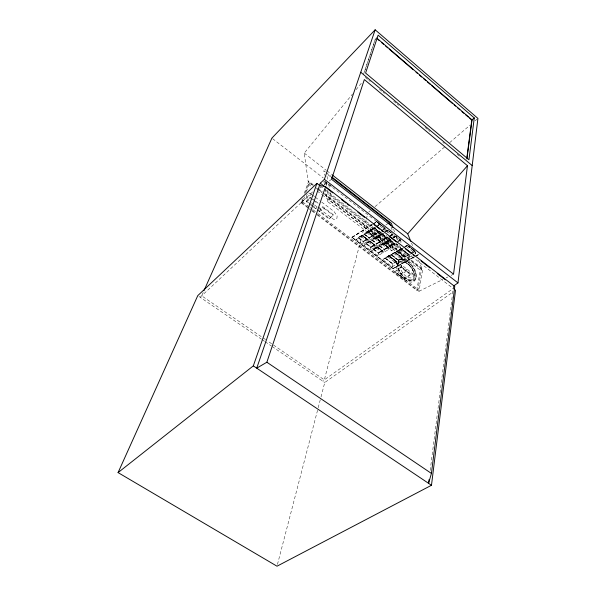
<?xml version="1.0" encoding="UTF-8"?>
<svg xmlns="http://www.w3.org/2000/svg" width="596" height="596" viewBox="0 0 596 596"><rect width="100%" height="100%" fill="white"/><g stroke="black" fill="none" stroke-linecap="round" stroke-linejoin="round"><path stroke-width="0.45" stroke-dasharray="2.98 2.23" d="M415.785 278.652L416.03 276.291A13.239 7.294 52.4 0 0 407.15 261.659A13.239 7.294 52.4 0 0 396.467 262.545L396.161 264.9A13.239 7.294 52.4 0 0 405.057 279.74A13.239 7.294 52.4 0 0 415.785 278.652L416.388 275.501A12.725 6.996 52.4 0 0 407.858 261.443A12.725 6.996 52.4 0 0 397.599 262.292L397.308 264.55A12.725 6.996 52.4 0 0 405.861 278.801A12.725 6.996 52.4 0 0 416.157 277.773M398.091 262.709L397.659 265.764A11.264 6.206 52.4 0 0 405.228 278.369A11.264 6.206 52.4 0 0 414.354 277.46L414.563 275.449A11.264 6.206 52.4 0 0 407.008 262.992A11.264 6.206 52.4 0 0 397.919 263.76L398.091 262.709A12.047 6.623 52.4 0 1 407.806 261.897A12.047 6.623 52.4 0 1 415.889 275.21L415.665 277.363A12.047 6.623 52.4 0 1 405.921 278.339A12.047 6.623 52.4 0 1 397.823 264.848M430.2 470.386L452.401 294.938M452.52 294.014L452.982 290.327M453.526 286.065L453.221 288.479L322.63 381.06M402.352 248.241L400.952 249.307L410.443 256.615L410.733 254.432M398.113 263.425L398.56 260.4L402.74 258.075L395.029 252.168L388.741 256.273L398.113 263.425L403.216 260.608L402.74 258.075M404.222 260.05L404.669 257.003L408.923 254.641L401.168 248.659L394.79 252.816L404.222 260.05L409.422 257.181L408.923 254.641M392.116 266.732L392.555 263.737L396.66 261.45L389.002 255.61L382.796 259.662L392.116 266.732L397.122 263.968L396.66 261.45M317.437 214.411L418.981 291.302L422.773 268.982L323.39 192.553M317.042 214.806L416.813 290.319L420.299 270.144L421.543 269.206L322.756 193.29M416.813 290.319L418.087 289.388L421.543 269.206M401.711 265.108L401.056 267.5L410.584 274.771L412.06 274.957L412.372 273.266L401.711 265.108L401.056 267.5L394.88 272.253L404.371 279.457L412.372 273.266M404.371 279.457L404.505 278.772L410.711 274.085L401.19 266.822L395.021 271.575L394.88 272.253M390.648 239.212L389.419 240.419L395.826 245.351L396.504 242.654M382.952 233.274L381.708 234.481L388.16 239.45L388.853 236.746M389.695 248.912L390.44 246.073L394.634 243.622L389.397 239.592L385.225 242.065L383.325 244.032L389.695 248.912L394.813 245.939L394.634 243.622M377.76 255.84L378.505 253.039L382.543 250.678L377.38 246.737L373.357 249.128L371.472 251.065L377.76 255.84L382.699 252.972L382.543 250.678M382.081 243.071L382.833 240.225L386.99 237.737L381.723 233.677L377.588 236.195L375.666 238.162L382.081 243.071L387.154 240.046L386.99 237.737M383.675 252.406L384.413 249.59L388.532 247.184L383.332 243.198L379.235 245.626L377.35 247.578L383.675 252.406L388.704 249.486L388.532 247.184M376.106 246.632L376.858 243.809L380.941 241.358L375.704 237.342L371.643 239.823L369.736 241.775L376.106 246.632L381.09 243.66L380.941 241.358M375.197 227.292L373.945 228.499L380.442 233.505L380.963 231.471M277.468 564.397L317.973 408.625M318.204 407.724L320.782 397.823M321.013 396.921L324.76 382.513L453.243 291.861M370.235 250.126L370.988 247.325L375.003 244.919L369.796 240.948L365.81 243.384L363.91 245.321L370.235 250.126L375.137 247.206L375.003 244.919M374.407 237.193L375.175 234.347L379.302 231.807L373.99 227.717L369.892 230.287L367.955 232.246L374.407 237.193L379.451 234.116L379.302 231.807M366.13 219.857L324.313 379.861L267.589 340.994M366.369 218.955L367.538 214.463M362.666 244.375L363.426 241.574L367.404 239.123L362.167 235.122L358.211 237.603L356.289 239.54L362.666 244.375L367.523 241.402L367.404 239.123M368.484 240.821L369.244 237.99L373.297 235.495L368.023 231.457L363.992 233.975L362.07 235.927L368.484 240.821L373.431 237.789L373.297 235.495M317.482 210.12L329.074 218.918L333.104 215.335L333.306 214.694L320.752 205.121M329.074 218.918L333.306 214.694M363.411 74.686L375.473 38.479M364.514 71.811L375.391 39.142M306.217 201.567L310.404 197.231L306.217 201.567L309.778 204.272M307.096 194.065L306.299 197.187L308.966 200.74M308.177 208.093L301.524 203.057L303.692 197.053M305.241 192.769L308.333 184.194L309.488 183.091L312.438 185.356M301.524 203.057L302.708 201.955L304.556 196.807M306.404 191.666L309.488 183.091M307.804 207.11L301.129 202.059L302.075 199.459M304.273 193.38L308.668 181.229L313.824 185.192M330.385 192.657L330.951 195.391L329.215 200.062L327.778 201.731L391.945 250.916L393.375 249.322L398.627 247.526L397.048 243.235M404.55 246.729L407.418 245.098L406.196 246.319L415.732 253.702L415.218 251.14L410.964 247.839M402.069 257.874L395.23 252.63L402.069 257.874L398.299 260.102L391.55 254.73L398.299 260.102M404.408 256.697L397.621 251.274L404.408 256.697L408.245 254.44L401.369 249.135L397.554 251.43M401.168 248.659L394.79 252.816M413.445 257.167L393.017 268.491L414.198 256.869M393.047 268.699L351.901 237.29L393.047 268.699L416.239 255.989M396.005 261.257L389.203 256.071L396.005 261.257L392.295 263.439L385.523 258.291L389.203 256.071M398.724 240.955L400.303 239.912L397.271 241.678M397.219 242.237L400.773 240.158L399.521 238.981M395.029 252.168L388.741 256.273M393.3 237.797L395.632 236.292L396.966 237.327M389.002 255.61L382.796 259.662M390.313 245.872L394.098 243.533L390.313 245.872L385.687 242.319L389.456 239.957L385.687 242.319M390.291 235.472L392.615 233.96L390.358 235.308M387.944 247.258L383.392 243.555L379.697 245.88L384.293 249.389L387.944 247.258L383.332 243.719L379.697 245.88M384.293 249.389L388.011 247.094M389.397 239.592L388.413 241.015L383.325 244.032M382.707 240.024L386.461 237.648L382.707 240.024L378.11 236.284L382.774 239.86M382.029 250.588L378.371 252.846L382.029 250.588L377.439 247.094L373.804 249.374L377.439 247.094M387.847 230.473L384.167 232.589M383.332 243.198L382.341 244.621L377.35 247.578M380.352 241.432L375.771 237.715L372.098 240.069L376.724 243.608L380.352 241.432L375.771 237.715M381.723 233.677L380.71 235.085L375.666 238.162M377.38 246.737L376.381 248.152L371.472 251.065M370.921 246.968L374.482 244.837L369.863 241.313L366.324 243.473L370.921 246.968L374.482 244.837M376.724 243.608L380.419 241.276M375.704 237.342L374.69 238.758L369.736 241.775M372.098 240.069L376.791 243.451M375.04 234.139L370.414 230.369L375.04 234.139L378.765 231.717L373.99 228.253L370.347 230.533M377.842 225.847L380.136 224.29L376.426 226.614M369.796 240.948L368.775 242.356L363.91 245.321M369.863 241.313L374.415 244.993M372.776 235.413L368.023 231.986L364.447 234.221L369.11 237.789L372.776 235.413L368.097 231.822L364.447 234.221M369.11 237.789L364.514 234.064M373.99 227.717L372.954 229.117L367.955 232.246M373.99 228.253L370.414 230.369M366.89 239.041L362.167 235.651L358.725 237.692L362.234 235.487L366.89 239.041L363.284 241.373L358.725 237.692M368.023 231.457L366.98 232.85L362.07 235.927M362.167 235.122L361.116 236.523L356.289 239.54M203.184 292.435L201.671 295.825L266.829 340.472M400.773 240.158L395.506 236.083L394.597 237.35L401.041 242.326L400.862 240.881M390.432 232.149L387.78 230.101L386.849 231.352L393.33 236.366L393.151 234.042L391.036 235.316M454.77 286.49L453.221 288.479L323.941 188.813M313.354 185.632L308.207 181.668L304.243 153.112L352.564 93.989M356.095 89.661L361.988 82.449M407.068 269.221L399.789 275.203L395.021 271.575M308.207 181.668L308.668 181.229M200.144 297.255L312.758 191.756M315.478 208.593L317.236 206.983M319.493 211.647L321.847 209.509L324.567 208.831L333.104 215.335M368.715 212.064L370.123 210.85M375.055 206.626L446.218 145.595M449.742 142.578L470.177 125.056M475.109 120.824L477.925 118.41M399.655 275.881L406.748 270.904L412.06 274.957M324.395 194.117L422.273 269.355L422.773 268.982M301.129 202.059L312.259 193.73M319.687 188.172L321.17 187.062M324.135 184.834L326.362 183.173M329.335 180.946L331.562 179.284M385.761 225.057L387.244 224.096M351.901 237.29L374.109 223.232M374.877 222.748L377.939 220.803M351.834 237.439L372.515 224.349M373.282 223.865L376.344 221.921M372.515 224.506L352.154 237.491L393.069 268.349M373.23 224.156L376.419 222.032M377.983 225.221L379.376 224.342M377.909 225.377L380.002 224.074L379.041 225.31L385.575 230.361L385.418 228.931M373.945 228.499L375.405 227.59M382.572 229.497L384.874 227.963L380.069 224.454M383.31 229.341L385.411 228.045L384.077 227.009M383.243 229.505L385.344 228.208M380.442 233.505L381.909 232.604M385.746 231.218L387.147 230.361M385.679 231.382L387.78 230.101M378.043 236.448L381.783 234.042L386.394 237.811M381.708 234.481L385.381 232.246M389.553 236.321L393.084 234.206L391.095 232.663M388.16 239.45L389.642 238.571M393.449 237.178L395.573 235.919M393.382 237.342L395.506 236.083M391.863 238.534L395.632 236.292M389.419 240.419L390.902 239.54M398.702 241.246L400.84 239.994M395.826 245.351L399.551 243.19M405.205 246.483L407.351 245.254L414.451 250.752M400.952 249.307L404.699 247.169M391.49 254.894L395.23 252.63M403.797 247.75L407.612 245.574M410.696 253.076L414.54 250.938L408.305 246.111M412.335 252.741L415.218 251.14M412.991 252.503L415.159 251.303M410.443 256.615L411.955 255.781M416.701 255.379L418.332 254.485M415.017 256.422L420.292 253.65M417.036 255.55L418.638 254.678M418.981 291.302L442.843 279.472M446.136 277.84L447.782 277.028M451.075 275.397L453.541 274.167M401.004 259.305L401.95 259.178M410.592 280.366L411.657 280.478M308.735 192.955L311.73 194.467M324.567 208.831L320.462 206.417M198.952 296.443L261.391 339.154M262.151 339.683L264.453 341.255M265.213 341.776L271.336 345.963M272.104 346.492L324.76 382.513M331.525 186.533L323.688 180.581M399.789 275.203L404.505 278.772M302.708 201.955L309.361 206.998M310.099 207.557L312.319 209.241M313.064 209.799L317.497 213.159M318.234 213.726L418.087 289.388M312.244 210.477L316.692 213.845M308.914 208.652L311.134 210.328M311.872 210.887L316.305 214.247M318.488 206.961L321.847 209.509A3.665 2.101 47.8 0 1 319.62 208.63M373.871 249.21L378.438 252.689M358.211 237.603L363.426 241.574M365.81 243.384L370.988 247.325M373.357 249.128L378.505 253.039M384.934 257.934L392.555 263.737M311.581 202.744L313.757 204.398M314.487 204.95L318.838 208.257M319.56 208.809L331.89 218.188C334.2 220.177 337.515 220.602 337.127 215.938L333.976 211.461L320.343 201.046M306.441 200.934L308.654 202.61M309.391 203.169L311.596 204.853M312.334 205.411L316.759 208.764M317.489 209.323L329.275 218.278M310.494 204.808L312.624 206.432M313.34 206.968L316.811 209.613M377.372 247.251L381.962 250.752M312.624 198.922L314.837 200.614M315.575 201.18L320.007 204.555M361.116 236.523L367.523 241.402M368.775 242.356L375.137 247.206M376.381 248.152L382.699 252.972M387.758 256.831L397.122 263.968M310.188 197.865L313.071 200.062M313.787 200.614L318.115 203.914M366.98 232.85L373.431 237.789M374.69 238.758L381.09 243.66M382.341 244.621L388.704 249.486M393.792 253.389L403.216 260.608M379.756 245.716L384.353 249.232M363.992 233.975L369.244 237.99M371.643 239.823L376.858 243.809M379.235 245.626L384.413 249.59M390.887 254.529L398.56 260.4M312.446 195.011L314.599 196.658M315.314 197.209L319.62 200.494M401.376 266.792L406.748 270.904M318.242 188.589L322.652 191.986M316.305 187.896L318.51 189.588M319.247 190.154L323.658 193.551M316.863 188.761L322.019 192.724M385.754 242.155L390.38 245.708M369.892 230.287L375.175 234.347M377.588 236.195L382.833 240.225M385.225 242.065L390.44 246.073M396.951 251.072L404.669 257.003M308.333 184.194L311.276 186.451M317.169 190.981L321.594 194.37M322.332 194.937L420.299 270.144M320.268 185.982L323.203 188.247M389.389 240.121L394.038 243.697M330.951 195.391L398.627 247.526M372.954 229.117L379.451 234.116M380.71 235.085L387.154 240.046M388.413 241.015L394.813 245.939M399.938 249.888L409.422 257.181M272.625 138.689L323.248 177.951M408.126 245.641L410.257 247.295M383.34 226.659L384.673 227.694M324.373 181.109L373.439 219.112M374.169 219.678L383.682 227.046L385.158 231.308M389.926 231.874L391.274 232.917M388.517 230.995L392.548 234.116M395.565 236.456L400.236 240.076M407.552 245.738L414.473 251.102M325.267 171.871L323.799 170.732L324.716 175.291M326.005 172.445L331.145 176.453M327.882 174.695L330.817 176.982M304.243 153.112L326.265 170.292M326.995 170.858L331.398 174.3M376.009 220.997L378.602 223.038M379.905 224.059L383.682 227.046M365.251 77.361L368.097 79.737M368.805 80.333L370.228 81.525M379.488 89.266L382.334 91.65M383.042 92.246L384.465 93.438M393.718 101.178L396.571 103.555M397.279 104.151L398.702 105.343M425.037 127.373L427.883 129.757M428.598 130.353L430.021 131.545M442.835 142.258L444.258 143.45M457.072 154.17L459.918 156.554M408.037 264.132L408.498 264.527M377.253 222.107L380.986 225.437L377.38 222.025M412.73 270.062L413.006 270.629M411.538 243.138L412.574 245.679M414.652 250.752L416.731 255.826M418.467 260.057L422.273 269.355M393.583 229.333L394.537 231.889M396.131 236.158L397.726 240.426M399.633 245.545L401.548 250.663L328.552 194.46L327.636 189.9M391.043 226.934L392.31 230.369M393.889 234.653L395.148 238.087M386.513 229.788L387.705 233.185M389.195 237.431L393.375 249.322L329.215 200.062L327.293 190.407M386.551 235.323L391.945 250.916M326.988 176.282L327.927 180.834M328.687 184.469L329.439 188.113M326.176 182.592L326.727 185.334M325.721 182.51L326.25 185.147M323.859 181.46L324.544 184.984M325.327 189.051L327.778 201.731M413.758 273.989L413.579 275.628A9.171 5.044 52.4 0 1 406.167 276.35A9.171 5.044 52.4 0 1 399.998 266.092L400.199 264.468A9.171 5.044 52.4 0 1 407.604 263.834A9.171 5.044 52.4 0 1 413.758 273.989M414.205 275.24L414.004 277.17A10.788 5.938 52.4 0 1 405.273 278.041A10.788 5.938 52.4 0 1 398.024 265.972L398.27 264.05A10.788 5.938 52.4 0 1 406.971 263.313A10.788 5.938 52.4 0 1 414.205 275.24M362.1 235.286L358.136 237.759L363.359 241.73L367.337 239.287L362.1 235.286M367.955 231.613L363.925 234.139L369.177 238.154L373.23 235.658L367.955 231.613M373.923 227.873L369.818 230.443L375.108 234.504L379.235 231.971L373.923 227.873M369.729 241.112L365.743 243.54L370.921 247.489L374.936 245.083L369.729 241.112M375.636 237.506L371.576 239.987L376.791 243.973L380.874 241.522L375.636 237.506M381.656 233.833L377.521 236.359L382.766 240.389L386.923 237.901L381.656 233.833M377.313 246.893L373.29 249.284L378.438 253.203L382.483 250.841L377.313 246.893M383.265 243.354L379.175 245.79L384.353 249.746L388.465 247.347L383.265 243.354M389.33 239.748L385.165 242.229L390.373 246.23L394.567 243.786L389.33 239.748M388.942 255.766L384.867 258.09L392.496 263.894L396.601 261.614L388.942 255.766M394.969 252.324L390.82 254.693L398.5 260.556L402.673 258.239L394.969 252.324M401.108 248.823L396.884 251.236L404.61 257.167L408.856 254.805L401.108 248.823M378.557 223.329L377.328 222.174L378.557 223.329"/><path stroke-width="0.89" d="M453.526 286.065L457.974 282.899L477.925 118.41L375.16 29.8L271.888 138.116L203.936 290.736M429.038 479.624L428.569 483.311L431.43 473.433L454.77 286.49L325.528 186.652L319.53 185.416L316.916 183.397L197.768 295.631L118.075 472.598L276.998 566.2L431.482 485.271L455.523 290.252L453.794 288.918M467.473 165.703L453.541 274.167L331.562 179.284L364.342 79.566L467.473 165.703L407.724 233.833L410.845 241.447M474.267 117.948L468.948 159.75L365.586 73.07L378.11 35.164L474.267 117.948L471.801 120.072L466.921 157.366M466.914 158.983L472.025 119.885L376.687 37.98M375.16 29.8L324.403 179.329L320.298 183.188L256.734 368.164L266.866 362.234L325.528 186.652M118.075 472.598L253.315 365.877L316.916 183.397M387.981 223.612L389.464 222.643L390.41 225.221M253.315 365.877L431.482 485.271M266.866 362.234L431.43 473.433M320.298 183.188L324.708 186.6M326.183 187.733L332.806 192.851M341.642 199.667L346.06 203.08M347.528 204.219L349.003 205.352M357.831 212.176L364.461 217.294M374.027 224.677L379.913 229.229M381.388 230.361L382.863 231.501M389.486 236.619L396.109 241.73M405.682 249.121L411.568 253.665M413.043 254.805L414.511 255.945M421.134 261.055L429.969 267.88M437.33 273.564L445.428 279.815M324.403 179.329L457.974 282.899M331.875 177.019L391.356 223.358L392.95 227.627M331.547 177.548L389.464 222.643M332.136 174.866L407.724 233.833M360.744 72.265L472.203 165.569M377.886 39.418L379.302 40.625M381.418 42.45L383.541 44.268M385.657 46.086L387.772 47.904M389.188 49.118L413.192 69.739M416.015 72.168L417.431 73.375M419.547 75.2L421.67 77.018M423.786 78.836L425.902 80.654M427.317 81.868L430.141 84.297M431.556 85.504L452.737 103.704M454.152 104.911L455.56 106.125M457.683 107.943L459.799 109.768M461.915 111.586L464.038 113.404M465.446 114.618L468.27 117.039M469.685 118.254L471.801 120.072"/></g></svg>
